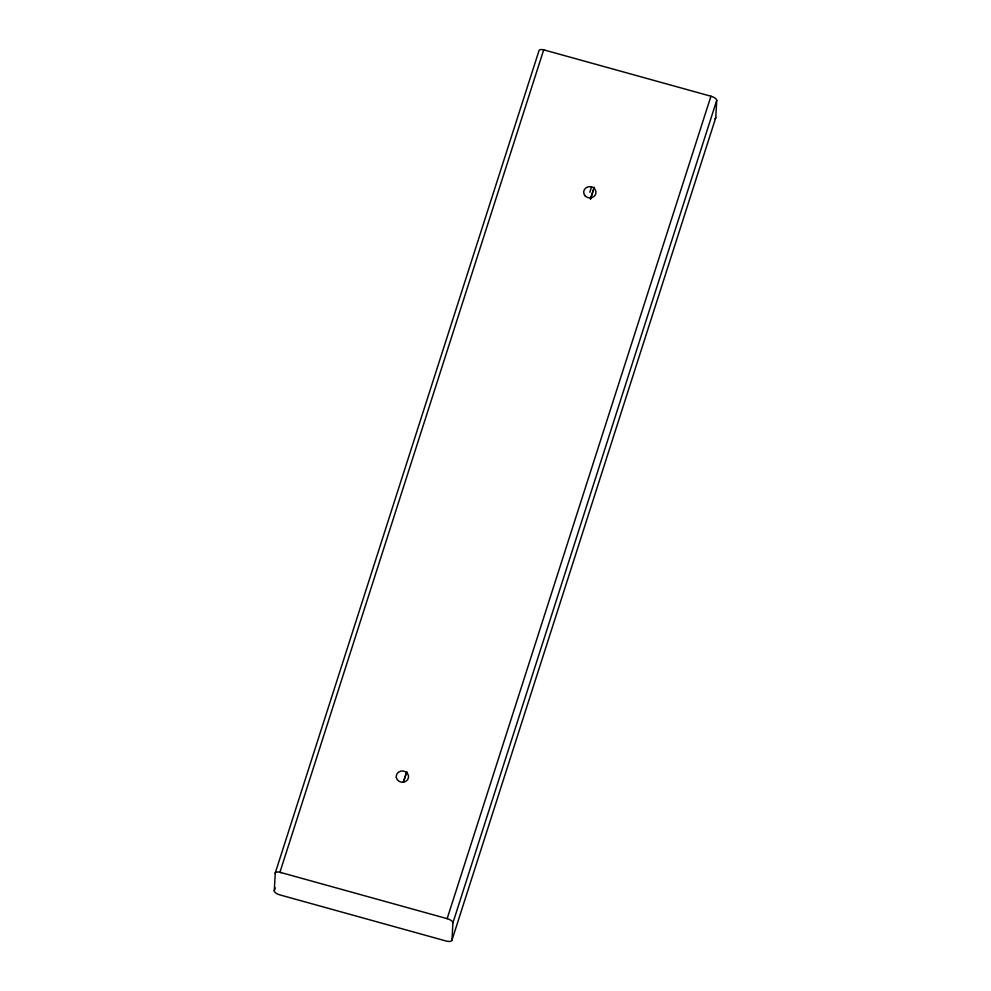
<?xml version="1.0" encoding="UTF-8"?>
<svg xmlns="http://www.w3.org/2000/svg" width="991" height="991" viewBox="0 0 991 991"><rect width="100%" height="100%" fill="white"/><g stroke="black" fill="none" stroke-linecap="round" stroke-linejoin="round"><path stroke-width="1.49" d="M274.272 890.822L275.275 872.898L539.092 50.38A5.463 2.131 17.8 0 1 543.489 49.773L710.943 96.226A6.169 2.416 17.8 0 1 716.728 100.351L715.762 117.694L451.97 940.125A6.169 2.416 17.8 0 1 445.9 940.955L280.057 894.947A6.169 2.416 17.8 0 1 274.272 890.822L275.213 887.874M451.97 940.125L452.937 922.782L716.728 100.351M543.712 49.823L279.92 872.266L447.152 918.657A6.169 2.416 17.8 0 1 452.937 922.782M589.843 192.254L591.577 186.841M594.204 187.386L590.425 199.166L594.216 187.386M447.152 918.657L710.943 96.226M281.295 872.65L279.685 872.216A5.463 2.131 17.8 0 0 275.3 872.811L275.238 873.48M715.762 117.694A6.169 2.416 17.8 0 1 714.895 118.709M406.706 771.865L403.399 782.172L406.731 771.878M396.338 777.601L396.251 776.126A6.169 5.649 3.2 0 1 405.43 771.716A6.169 5.649 3.2 0 1 406 781.242A6.169 5.649 3.2 0 1 396.338 777.601M585.371 196.119A6.169 5.649 3.2 0 0 595.764 193.902A6.169 5.649 3.2 0 0 588.381 186.754A6.169 5.649 3.2 0 0 585.371 196.119"/></g></svg>
